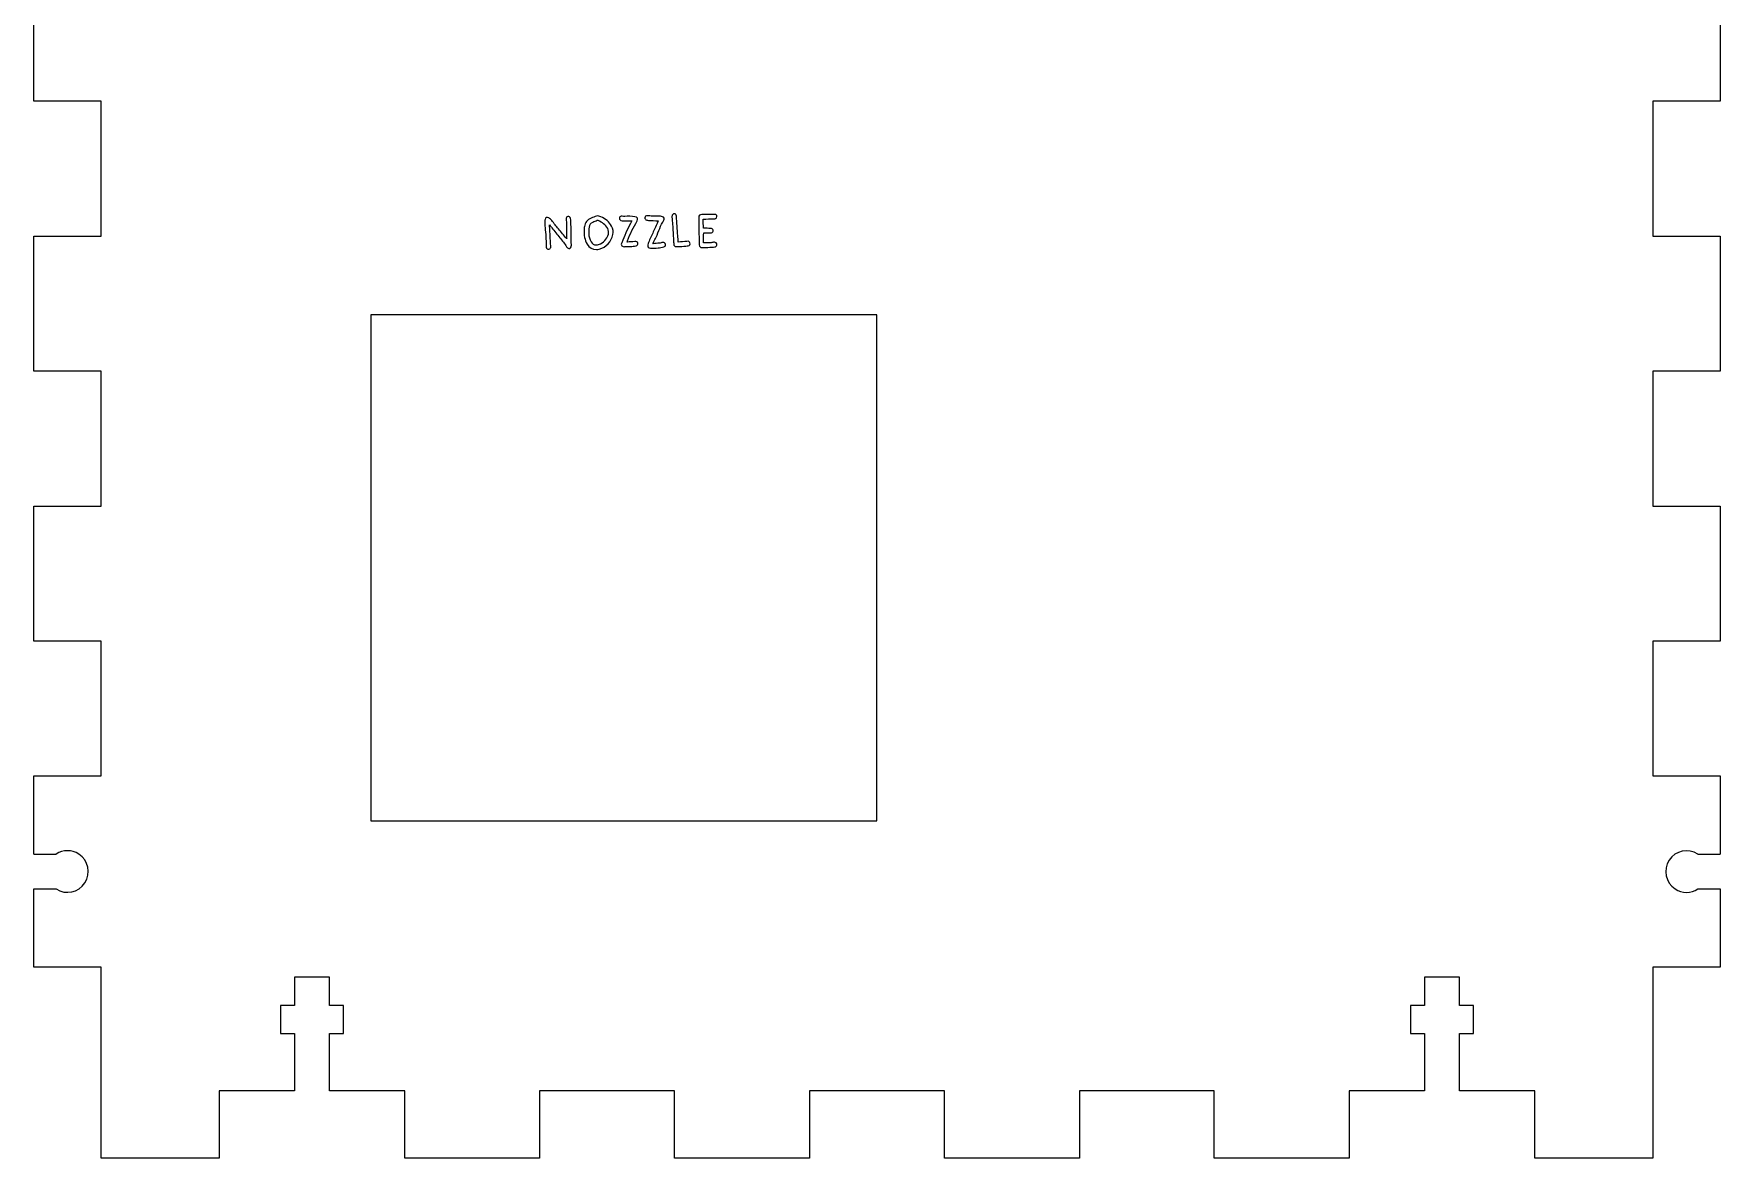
# Model space of a CAD drawing. Header units: inches. Extents: x 30 to 180, y 56 to 256.
# Drawn here: x 30.3 to 180.3, y 56 to 156 of the extents above; entities that cross this region are included whole.
import ezdxf

# ---------------------------------------------------------------- set-up
doc = ezdxf.new("R2010")
doc.units = ezdxf.units.IN
doc.header["$MEASUREMENT"] = 0

# ---------------------------------------------------------------- blocks, each defined once
blk = doc.blocks.new('block 85')
at = {"color": 7, "lineweight": 15, "true_color": 0xffffff}
blk.add_open_spline([(76.39, 138.74), (76.63, 138.44), (76.85, 138.14), (77.09, 137.85)], degree=3, dxfattribs=at)
blk = doc.blocks.new('block 86')
at = {"color": 7, "lineweight": 15, "true_color": 0xffffff}
blk.add_open_spline([(77.09, 137.85), (77.3, 137.59), (77.54, 137.34), (77.7, 137.04)], degree=3, dxfattribs=at)
blk = doc.blocks.new('block 87')
at = {"color": 7, "lineweight": 15, "true_color": 0xffffff}
blk.add_open_spline([(77.7, 137.04), (77.72, 137), (77.76, 136.97), (77.79, 136.94)], degree=3, dxfattribs=at)
blk = doc.blocks.new('block 88')
at = {"color": 7, "lineweight": 15, "true_color": 0xffffff}
blk.add_open_spline([(77.79, 136.94), (77.91, 136.85), (78.07, 136.9), (78.1, 137.05)], degree=3, dxfattribs=at)
blk = doc.blocks.new('block 89')
at = {"color": 7, "lineweight": 15, "true_color": 0xffffff}
blk.add_open_spline([(78.1, 137.05), (78.12, 137.09), (78.12, 137.14), (78.12, 137.18)], degree=3, dxfattribs=at)
blk = doc.blocks.new('block 90')
at = {"color": 7, "lineweight": 15, "true_color": 0xffffff}
blk.add_open_spline([(78.12, 137.18), (78.11, 137.89), (78.09, 138.6), (78.08, 139.31)], degree=3, dxfattribs=at)
blk = doc.blocks.new('block 91')
at = {"color": 7, "lineweight": 15, "true_color": 0xffffff}
blk.add_open_spline([(78.08, 139.31), (78.08, 139.4), (78.07, 139.48), (78.05, 139.56)], degree=3, dxfattribs=at)
blk = doc.blocks.new('block 92')
at = {"color": 7, "lineweight": 15, "true_color": 0xffffff}
blk.add_open_spline([(78.05, 139.56), (78.03, 139.7), (77.92, 139.77), (77.81, 139.75), (77.69, 139.72), (77.62, 139.61), (77.65, 139.47)], degree=3, knots=[0, 0, 0, 0, 1, 1, 1, 2, 2, 2, 2], dxfattribs=at)
blk = doc.blocks.new('block 93')
at = {"color": 7, "lineweight": 15, "true_color": 0xffffff}
blk.add_open_spline([(77.65, 139.47), (77.66, 139.41), (77.67, 139.34), (77.68, 139.27)], degree=3, dxfattribs=at)
blk = doc.blocks.new('block 94')
at = {"color": 7, "lineweight": 15, "true_color": 0xffffff}
blk.add_open_spline([(77.68, 139.27), (77.69, 138.8), (77.7, 138.32), (77.7, 137.85), (77.7, 137.83), (77.71, 137.8), (77.71, 137.77)], degree=3, knots=[0, 0, 0, 0, 1, 1, 1, 2, 2, 2, 2], dxfattribs=at)
blk = doc.blocks.new('block 95')
at = {"color": 7, "lineweight": 15, "true_color": 0xffffff}
blk.add_open_spline([(77.71, 137.77), (77.69, 137.77), (77.68, 137.77), (77.68, 137.78)], degree=3, dxfattribs=at)
blk = doc.blocks.new('block 96')
at = {"color": 7, "lineweight": 15, "true_color": 0xffffff}
blk.add_open_spline([(77.68, 137.78), (77.44, 138.06), (77.2, 138.35), (76.97, 138.64)], degree=3, dxfattribs=at)
blk = doc.blocks.new('block 97')
at = {"color": 7, "lineweight": 15, "true_color": 0xffffff}
blk.add_open_spline([(76.97, 138.64), (76.77, 138.88), (76.58, 139.13), (76.38, 139.38)], degree=3, dxfattribs=at)
blk = doc.blocks.new('block 98')
at = {"color": 7, "lineweight": 15, "true_color": 0xffffff}
blk.add_open_spline([(76.38, 139.38), (76.3, 139.47), (76.21, 139.55), (76.12, 139.61)], degree=3, dxfattribs=at)
blk = doc.blocks.new('block 99')
at = {"color": 7, "lineweight": 15, "true_color": 0xffffff}
blk.add_open_spline([(76.12, 139.61), (75.98, 139.72), (75.81, 139.65), (75.78, 139.47)], degree=3, dxfattribs=at)
blk = doc.blocks.new('block 100')
at = {"color": 7, "lineweight": 15, "true_color": 0xffffff}
blk.add_open_spline([(75.78, 139.47), (75.77, 139.44), (75.76, 139.41), (75.76, 139.38)], degree=3, dxfattribs=at)
blk = doc.blocks.new('block 101')
at = {"color": 7, "lineweight": 15, "true_color": 0xffffff}
blk.add_open_spline([(75.76, 139.38), (75.77, 139.17), (75.76, 138.95), (75.78, 138.74)], degree=3, dxfattribs=at)
blk = doc.blocks.new('block 102')
at = {"color": 7, "lineweight": 15, "true_color": 0xffffff}
blk.add_open_spline([(75.78, 138.74), (75.84, 138.22), (75.88, 137.69), (75.88, 137.16), (75.88, 137.11), (75.88, 137.06), (75.89, 137.01)], degree=3, knots=[0, 0, 0, 0, 1, 1, 1, 2, 2, 2, 2], dxfattribs=at)
blk = doc.blocks.new('block 103')
at = {"color": 7, "lineweight": 15, "true_color": 0xffffff}
blk.add_open_spline([(75.89, 137.01), (75.92, 136.89), (76.01, 136.82), (76.12, 136.84)], degree=3, dxfattribs=at)
blk = doc.blocks.new('block 104')
at = {"color": 7, "lineweight": 15, "true_color": 0xffffff}
blk.add_open_spline([(76.12, 136.84), (76.23, 136.85), (76.3, 136.94), (76.29, 137.07)], degree=3, dxfattribs=at)
blk = doc.blocks.new('block 105')
at = {"color": 7, "lineweight": 15, "true_color": 0xffffff}
blk.add_open_spline([(76.29, 137.07), (76.29, 137.13), (76.28, 137.2), (76.28, 137.27)], degree=3, dxfattribs=at)
blk = doc.blocks.new('block 106')
at = {"color": 7, "lineweight": 15, "true_color": 0xffffff}
blk.add_open_spline([(76.28, 137.27), (76.26, 137.65), (76.24, 138.04), (76.21, 138.43)], degree=3, dxfattribs=at)
blk = doc.blocks.new('block 107')
at = {"color": 7, "lineweight": 15, "true_color": 0xffffff}
blk.add_open_spline([(76.21, 138.43), (76.2, 138.61), (76.19, 138.79), (76.17, 138.98)], degree=3, dxfattribs=at)
blk = doc.blocks.new('block 108')
at = {"color": 7, "lineweight": 15, "true_color": 0xffffff}
blk.add_open_spline([(76.17, 138.98), (76.18, 138.98), (76.19, 138.98), (76.19, 138.99)], degree=3, dxfattribs=at)
blk = doc.blocks.new('block 109')
at = {"color": 7, "lineweight": 15, "true_color": 0xffffff}
blk.add_open_spline([(76.19, 138.99), (76.26, 138.9), (76.33, 138.82), (76.39, 138.74)], degree=3, dxfattribs=at)
blk = doc.blocks.new('block 110')
at = {"color": 7, "lineweight": 15, "true_color": 0xffffff}
blk.add_open_spline([(81.81, 138.13), (81.88, 138.39), (81.83, 138.63), (81.7, 138.87)], degree=3, dxfattribs=at)
blk = doc.blocks.new('block 111')
at = {"color": 7, "lineweight": 15, "true_color": 0xffffff}
blk.add_open_spline([(81.7, 138.87), (81.49, 139.28), (81.15, 139.53), (80.73, 139.71)], degree=3, dxfattribs=at)
blk = doc.blocks.new('block 112')
at = {"color": 7, "lineweight": 15, "true_color": 0xffffff}
blk.add_open_spline([(80.73, 139.71), (80.62, 139.75), (80.5, 139.82), (80.37, 139.77)], degree=3, dxfattribs=at)
blk = doc.blocks.new('block 113')
at = {"color": 7, "lineweight": 15, "true_color": 0xffffff}
blk.add_open_spline([(80.37, 139.77), (80.2, 139.72), (80.03, 139.67), (79.87, 139.6)], degree=3, dxfattribs=at)
blk = doc.blocks.new('block 114')
at = {"color": 7, "lineweight": 15, "true_color": 0xffffff}
blk.add_open_spline([(79.87, 139.6), (79.54, 139.46), (79.34, 139.2), (79.28, 138.84)], degree=3, dxfattribs=at)
blk = doc.blocks.new('block 115')
at = {"color": 7, "lineweight": 15, "true_color": 0xffffff}
blk.add_open_spline([(79.28, 138.84), (79.26, 138.74), (79.25, 138.63), (79.25, 138.53)], degree=3, dxfattribs=at)
blk = doc.blocks.new('block 116')
at = {"color": 7, "lineweight": 15, "true_color": 0xffffff}
blk.add_open_spline([(79.25, 138.53), (79.24, 138.09), (79.3, 137.66), (79.53, 137.27)], degree=3, dxfattribs=at)
blk = doc.blocks.new('block 117')
at = {"color": 7, "lineweight": 15, "true_color": 0xffffff}
blk.add_open_spline([(79.53, 137.27), (79.72, 136.95), (79.99, 136.8), (80.36, 136.8)], degree=3, dxfattribs=at)
blk = doc.blocks.new('block 118')
at = {"color": 7, "lineweight": 15, "true_color": 0xffffff}
blk.add_open_spline([(80.36, 136.8), (80.43, 136.81), (80.51, 136.82), (80.59, 136.84)], degree=3, dxfattribs=at)
blk = doc.blocks.new('block 119')
at = {"color": 7, "lineweight": 15, "true_color": 0xffffff}
blk.add_open_spline([(80.59, 136.84), (81.26, 137.02), (81.65, 137.47), (81.81, 138.13)], degree=3, dxfattribs=at)
blk = doc.blocks.new('block 311')
at = {"color": 7, "lineweight": 15, "true_color": 0xffffff}
blk.add_open_spline([(90.8, 139.53), (90.85, 139.53), (90.9, 139.54), (90.95, 139.55)], degree=3, dxfattribs=at)
blk = doc.blocks.new('block 312')
at = {"color": 7, "lineweight": 15, "true_color": 0xffffff}
blk.add_open_spline([(90.95, 139.55), (91.03, 139.58), (91.07, 139.64), (91.07, 139.73)], degree=3, dxfattribs=at)
blk = doc.blocks.new('block 313')
at = {"color": 7, "lineweight": 15, "true_color": 0xffffff}
blk.add_open_spline([(91.07, 139.73), (91.07, 139.81), (91.04, 139.87), (90.96, 139.91)], degree=3, dxfattribs=at)
blk = doc.blocks.new('block 314')
at = {"color": 7, "lineweight": 15, "true_color": 0xffffff}
blk.add_open_spline([(90.96, 139.91), (90.92, 139.92), (90.87, 139.93), (90.82, 139.93)], degree=3, dxfattribs=at)
blk = doc.blocks.new('block 315')
at = {"color": 7, "lineweight": 15, "true_color": 0xffffff}
blk.add_open_spline([(90.82, 139.93), (90.45, 139.93), (90.09, 139.92), (89.72, 139.91)], degree=3, dxfattribs=at)
blk = doc.blocks.new('block 316')
at = {"color": 7, "lineweight": 15, "true_color": 0xffffff}
blk.add_open_spline([(89.72, 139.91), (89.55, 139.91), (89.45, 139.83), (89.45, 139.66)], degree=3, dxfattribs=at)
blk = doc.blocks.new('block 317')
at = {"color": 7, "lineweight": 15, "true_color": 0xffffff}
blk.add_open_spline([(89.45, 139.66), (89.45, 139.34), (89.45, 139.03), (89.46, 138.72)], degree=3, dxfattribs=at)
blk = doc.blocks.new('block 318')
at = {"color": 7, "lineweight": 15, "true_color": 0xffffff}
blk.add_open_spline([(89.46, 138.72), (89.46, 138.46), (89.47, 138.21), (89.48, 137.96)], degree=3, dxfattribs=at)
blk = doc.blocks.new('block 319')
at = {"color": 7, "lineweight": 15, "true_color": 0xffffff}
blk.add_open_spline([(89.48, 137.96), (89.48, 137.71), (89.48, 137.46), (89.49, 137.21)], degree=3, dxfattribs=at)
blk = doc.blocks.new('block 320')
at = {"color": 7, "lineweight": 15, "true_color": 0xffffff}
blk.add_open_spline([(89.49, 137.21), (89.5, 137.06), (89.59, 136.98), (89.74, 136.98)], degree=3, dxfattribs=at)
blk = doc.blocks.new('block 321')
at = {"color": 7, "lineweight": 15, "true_color": 0xffffff}
blk.add_open_spline([(89.74, 136.98), (89.97, 136.99), (90.2, 136.99), (90.43, 137)], degree=3, dxfattribs=at)
blk = doc.blocks.new('block 322')
at = {"color": 7, "lineweight": 15, "true_color": 0xffffff}
blk.add_open_spline([(90.43, 137), (90.58, 137), (90.74, 137.02), (90.89, 137.04)], degree=3, dxfattribs=at)
blk = doc.blocks.new('block 323')
at = {"color": 7, "lineweight": 15, "true_color": 0xffffff}
blk.add_open_spline([(90.89, 137.04), (90.98, 137.05), (91.04, 137.11), (91.06, 137.2)], degree=3, dxfattribs=at)
blk = doc.blocks.new('block 324')
at = {"color": 7, "lineweight": 15, "true_color": 0xffffff}
blk.add_open_spline([(91.06, 137.2), (91.08, 137.28), (91.05, 137.35), (90.99, 137.39)], degree=3, dxfattribs=at)
blk = doc.blocks.new('block 325')
at = {"color": 7, "lineweight": 15, "true_color": 0xffffff}
blk.add_open_spline([(90.99, 137.39), (90.9, 137.45), (90.8, 137.48), (90.69, 137.44)], degree=3, dxfattribs=at)
blk = doc.blocks.new('block 326')
at = {"color": 7, "lineweight": 15, "true_color": 0xffffff}
blk.add_open_spline([(90.69, 137.44), (90.65, 137.43), (90.6, 137.42), (90.56, 137.41)], degree=3, dxfattribs=at)
blk = doc.blocks.new('block 327')
at = {"color": 7, "lineweight": 15, "true_color": 0xffffff}
blk.add_open_spline([(90.56, 137.41), (90.37, 137.4), (90.18, 137.4), (89.99, 137.4)], degree=3, dxfattribs=at)
blk = doc.blocks.new('block 328')
at = {"color": 7, "lineweight": 15, "true_color": 0xffffff}
blk.add_open_spline([(89.99, 137.4), (89.96, 137.39), (89.93, 137.4), (89.88, 137.4)], degree=3, dxfattribs=at)
blk = doc.blocks.new('block 329')
at = {"color": 7, "lineweight": 15, "true_color": 0xffffff}
blk.add_open_spline([(89.88, 137.4), (89.88, 137.7), (89.88, 138), (89.89, 138.3)], degree=3, dxfattribs=at)
blk = doc.blocks.new('block 330')
at = {"color": 7, "lineweight": 15, "true_color": 0xffffff}
blk.add_open_spline([(89.89, 138.3), (89.97, 138.3), (90.03, 138.29), (90.1, 138.29)], degree=3, dxfattribs=at)
blk = doc.blocks.new('block 331')
at = {"color": 7, "lineweight": 15, "true_color": 0xffffff}
blk.add_open_spline([(90.1, 138.29), (90.26, 138.29), (90.42, 138.28), (90.58, 138.29)], degree=3, dxfattribs=at)
blk = doc.blocks.new('block 332')
at = {"color": 7, "lineweight": 15, "true_color": 0xffffff}
blk.add_open_spline([(90.58, 138.29), (90.69, 138.3), (90.75, 138.41), (90.73, 138.52)], degree=3, dxfattribs=at)
blk = doc.blocks.new('block 333')
at = {"color": 7, "lineweight": 15, "true_color": 0xffffff}
blk.add_open_spline([(90.73, 138.52), (90.71, 138.62), (90.62, 138.68), (90.51, 138.68)], degree=3, dxfattribs=at)
blk = doc.blocks.new('block 334')
at = {"color": 7, "lineweight": 15, "true_color": 0xffffff}
blk.add_open_spline([(90.51, 138.68), (90.3, 138.69), (90.09, 138.69), (89.86, 138.7)], degree=3, dxfattribs=at)
blk = doc.blocks.new('block 335')
at = {"color": 7, "lineweight": 15, "true_color": 0xffffff}
blk.add_open_spline([(89.86, 138.7), (89.86, 138.97), (89.85, 139.24), (89.85, 139.51)], degree=3, dxfattribs=at)
blk = doc.blocks.new('block 336')
at = {"color": 7, "lineweight": 15, "true_color": 0xffffff}
blk.add_open_spline([(89.85, 139.51), (90.17, 139.52), (90.48, 139.52), (90.8, 139.53)], degree=3, dxfattribs=at)
blk = doc.blocks.new('block 337')
at = {"color": 7, "lineweight": 15, "true_color": 0xffffff}
blk.add_open_spline([(85.52, 138.62), (85.37, 138.3), (85.23, 137.98), (85.08, 137.65)], degree=3, dxfattribs=at)
blk = doc.blocks.new('block 338')
at = {"color": 7, "lineweight": 15, "true_color": 0xffffff}
blk.add_open_spline([(85.08, 137.65), (85.02, 137.51), (84.96, 137.37), (84.93, 137.22)], degree=3, dxfattribs=at)
blk = doc.blocks.new('block 339')
at = {"color": 7, "lineweight": 15, "true_color": 0xffffff}
blk.add_open_spline([(84.93, 137.22), (84.88, 137.05), (84.98, 136.93), (85.15, 136.93)], degree=3, dxfattribs=at)
blk = doc.blocks.new('block 340')
at = {"color": 7, "lineweight": 15, "true_color": 0xffffff}
blk.add_open_spline([(85.15, 136.93), (85.38, 136.93), (85.6, 136.92), (85.83, 136.94)], degree=3, dxfattribs=at)
blk = doc.blocks.new('block 341')
at = {"color": 7, "lineweight": 15, "true_color": 0xffffff}
blk.add_open_spline([(85.83, 136.94), (86, 136.95), (86.17, 137), (86.34, 137.03)], degree=3, dxfattribs=at)
blk = doc.blocks.new('block 342')
at = {"color": 7, "lineweight": 15, "true_color": 0xffffff}
blk.add_open_spline([(86.34, 137.03), (86.45, 137.05), (86.51, 137.15), (86.5, 137.26)], degree=3, dxfattribs=at)
blk = doc.blocks.new('block 343')
at = {"color": 7, "lineweight": 15, "true_color": 0xffffff}
blk.add_open_spline([(86.5, 137.26), (86.48, 137.37), (86.38, 137.45), (86.26, 137.43)], degree=3, dxfattribs=at)
blk = doc.blocks.new('block 344')
at = {"color": 7, "lineweight": 15, "true_color": 0xffffff}
blk.add_open_spline([(86.26, 137.43), (86.15, 137.42), (86.05, 137.38), (85.94, 137.37)], degree=3, dxfattribs=at)
blk = doc.blocks.new('block 345')
at = {"color": 7, "lineweight": 15, "true_color": 0xffffff}
blk.add_open_spline([(85.94, 137.37), (85.76, 137.35), (85.58, 137.33), (85.37, 137.31)], degree=3, dxfattribs=at)
blk = doc.blocks.new('block 346')
at = {"color": 7, "lineweight": 15, "true_color": 0xffffff}
blk.add_open_spline([(85.37, 137.31), (85.41, 137.39), (85.42, 137.43), (85.44, 137.47)], degree=3, dxfattribs=at)
blk = doc.blocks.new('block 347')
at = {"color": 7, "lineweight": 15, "true_color": 0xffffff}
blk.add_open_spline([(85.44, 137.47), (85.52, 137.61), (85.6, 137.75), (85.66, 137.9)], degree=3, dxfattribs=at)
blk = doc.blocks.new('block 348')
at = {"color": 7, "lineweight": 15, "true_color": 0xffffff}
blk.add_open_spline([(85.66, 137.9), (85.89, 138.41), (86.05, 138.95), (86.35, 139.42)], degree=3, dxfattribs=at)
blk = doc.blocks.new('block 349')
at = {"color": 7, "lineweight": 15, "true_color": 0xffffff}
blk.add_open_spline([(86.35, 139.42), (86.43, 139.53), (86.37, 139.68), (86.24, 139.72)], degree=3, dxfattribs=at)
blk = doc.blocks.new('block 350')
at = {"color": 7, "lineweight": 15, "true_color": 0xffffff}
blk.add_open_spline([(86.24, 139.72), (86.12, 139.75), (85.98, 139.77), (85.85, 139.77)], degree=3, dxfattribs=at)
blk = doc.blocks.new('block 351')
at = {"color": 7, "lineweight": 15, "true_color": 0xffffff}
blk.add_open_spline([(85.85, 139.77), (85.68, 139.78), (85.51, 139.77), (85.34, 139.78)], degree=3, dxfattribs=at)
blk = doc.blocks.new('block 352')
at = {"color": 7, "lineweight": 15, "true_color": 0xffffff}
blk.add_open_spline([(85.34, 139.78), (85.19, 139.78), (85.03, 139.8), (84.88, 139.81)], degree=3, dxfattribs=at)
blk = doc.blocks.new('block 353')
at = {"color": 7, "lineweight": 15, "true_color": 0xffffff}
blk.add_open_spline([(84.88, 139.81), (84.76, 139.81), (84.67, 139.74), (84.66, 139.63)], degree=3, dxfattribs=at)
blk = doc.blocks.new('block 354')
at = {"color": 7, "lineweight": 15, "true_color": 0xffffff}
blk.add_open_spline([(84.66, 139.63), (84.65, 139.53), (84.72, 139.44), (84.83, 139.41)], degree=3, dxfattribs=at)
blk = doc.blocks.new('block 355')
at = {"color": 7, "lineweight": 15, "true_color": 0xffffff}
blk.add_open_spline([(84.83, 139.41), (84.88, 139.4), (84.93, 139.4), (84.98, 139.39)], degree=3, dxfattribs=at)
blk = doc.blocks.new('block 356')
at = {"color": 7, "lineweight": 15, "true_color": 0xffffff}
blk.add_open_spline([(84.98, 139.39), (85.27, 139.38), (85.55, 139.37), (85.85, 139.36)], degree=3, dxfattribs=at)
blk = doc.blocks.new('block 357')
at = {"color": 7, "lineweight": 15, "true_color": 0xffffff}
blk.add_open_spline([(85.85, 139.36), (85.84, 139.33), (85.83, 139.31), (85.81, 139.28)], degree=3, dxfattribs=at)
blk = doc.blocks.new('block 358')
at = {"color": 7, "lineweight": 15, "true_color": 0xffffff}
blk.add_open_spline([(85.81, 139.28), (85.72, 139.06), (85.62, 138.84), (85.52, 138.62)], degree=3, dxfattribs=at)
blk = doc.blocks.new('block 359')
at = {"color": 7, "lineweight": 15, "true_color": 0xffffff}
blk.add_open_spline([(83.96, 139.34), (84.07, 139.54), (83.99, 139.7), (83.78, 139.72)], degree=3, dxfattribs=at)
blk = doc.blocks.new('block 360')
at = {"color": 7, "lineweight": 15, "true_color": 0xffffff}
blk.add_open_spline([(83.78, 139.72), (83.47, 139.75), (83.17, 139.78), (82.87, 139.75)], degree=3, dxfattribs=at)
blk = doc.blocks.new('block 361')
at = {"color": 7, "lineweight": 15, "true_color": 0xffffff}
blk.add_open_spline([(82.87, 139.75), (82.79, 139.74), (82.72, 139.75), (82.64, 139.76)], degree=3, dxfattribs=at)
blk = doc.blocks.new('block 362')
at = {"color": 7, "lineweight": 15, "true_color": 0xffffff}
blk.add_open_spline([(82.64, 139.76), (82.52, 139.78), (82.43, 139.73), (82.4, 139.64)], degree=3, dxfattribs=at)
blk = doc.blocks.new('block 363')
at = {"color": 7, "lineweight": 15, "true_color": 0xffffff}
blk.add_open_spline([(82.4, 139.64), (82.37, 139.53), (82.41, 139.43), (82.52, 139.39)], degree=3, dxfattribs=at)
blk = doc.blocks.new('block 364')
at = {"color": 7, "lineweight": 15, "true_color": 0xffffff}
blk.add_open_spline([(82.52, 139.39), (82.59, 139.36), (82.68, 139.34), (82.76, 139.34)], degree=3, dxfattribs=at)
blk = doc.blocks.new('block 365')
at = {"color": 7, "lineweight": 15, "true_color": 0xffffff}
blk.add_open_spline([(82.76, 139.34), (82.95, 139.34), (83.14, 139.35), (83.34, 139.35)], degree=3, dxfattribs=at)
blk = doc.blocks.new('block 366')
at = {"color": 7, "lineweight": 15, "true_color": 0xffffff}
blk.add_open_spline([(83.34, 139.35), (83.38, 139.35), (83.43, 139.34), (83.49, 139.34)], degree=3, dxfattribs=at)
blk = doc.blocks.new('block 367')
at = {"color": 7, "lineweight": 15, "true_color": 0xffffff}
blk.add_open_spline([(83.49, 139.34), (83.45, 139.26), (83.41, 139.19), (83.38, 139.13)], degree=3, dxfattribs=at)
blk = doc.blocks.new('block 368')
at = {"color": 7, "lineweight": 15, "true_color": 0xffffff}
blk.add_open_spline([(83.38, 139.13), (83.06, 138.58), (82.85, 137.98), (82.6, 137.41)], degree=3, dxfattribs=at)
blk = doc.blocks.new('block 369')
at = {"color": 7, "lineweight": 15, "true_color": 0xffffff}
blk.add_open_spline([(82.6, 137.41), (82.55, 137.31), (82.55, 137.22), (82.62, 137.14)], degree=3, dxfattribs=at)
blk = doc.blocks.new('block 370')
at = {"color": 7, "lineweight": 15, "true_color": 0xffffff}
blk.add_open_spline([(82.62, 137.14), (82.68, 137.05), (82.78, 137.05), (82.88, 137.06)], degree=3, dxfattribs=at)
blk = doc.blocks.new('block 371')
at = {"color": 7, "lineweight": 15, "true_color": 0xffffff}
blk.add_open_spline([(82.88, 137.06), (83.04, 137.07), (83.2, 137.06), (83.36, 137.07)], degree=3, dxfattribs=at)
blk = doc.blocks.new('block 372')
at = {"color": 7, "lineweight": 15, "true_color": 0xffffff}
blk.add_open_spline([(83.36, 137.07), (83.53, 137.08), (83.7, 137.09), (83.87, 137.12)], degree=3, dxfattribs=at)
blk = doc.blocks.new('block 373')
at = {"color": 7, "lineweight": 15, "true_color": 0xffffff}
blk.add_open_spline([(83.87, 137.12), (84, 137.14), (84.06, 137.26), (84.03, 137.38)], degree=3, dxfattribs=at)
blk = doc.blocks.new('block 374')
at = {"color": 7, "lineweight": 15, "true_color": 0xffffff}
blk.add_open_spline([(84.03, 137.38), (84, 137.48), (83.89, 137.53), (83.76, 137.52)], degree=3, dxfattribs=at)
blk = doc.blocks.new('block 375')
at = {"color": 7, "lineweight": 15, "true_color": 0xffffff}
blk.add_open_spline([(83.76, 137.52), (83.55, 137.49), (83.33, 137.48), (83.08, 137.46)], degree=3, dxfattribs=at)
blk = doc.blocks.new('block 376')
at = {"color": 7, "lineweight": 15, "true_color": 0xffffff}
blk.add_open_spline([(83.08, 137.46), (83.1, 137.53), (83.11, 137.56), (83.12, 137.58)], degree=3, dxfattribs=at)
blk = doc.blocks.new('block 377')
at = {"color": 7, "lineweight": 15, "true_color": 0xffffff}
blk.add_open_spline([(83.12, 137.58), (83.34, 138.2), (83.64, 138.78), (83.96, 139.34)], degree=3, dxfattribs=at)
blk = doc.blocks.new('block 378')
at = {"color": 7, "lineweight": 15, "true_color": 0xffffff}
blk.add_open_spline([(87.47, 139.78), (87.46, 139.9), (87.38, 139.98), (87.27, 139.98)], degree=3, dxfattribs=at)
blk = doc.blocks.new('block 379')
at = {"color": 7, "lineweight": 15, "true_color": 0xffffff}
blk.add_open_spline([(87.27, 139.98), (87.17, 139.98), (87.09, 139.9), (87.08, 139.79)], degree=3, dxfattribs=at)
blk = doc.blocks.new('block 380')
at = {"color": 7, "lineweight": 15, "true_color": 0xffffff}
blk.add_open_spline([(87.08, 139.79), (87.07, 139.75), (87.07, 139.72), (87.07, 139.69)], degree=3, dxfattribs=at)
blk = doc.blocks.new('block 381')
at = {"color": 7, "lineweight": 15, "true_color": 0xffffff}
blk.add_open_spline([(87.07, 139.69), (87.09, 139.47), (87.11, 139.24), (87.12, 139.02)], degree=3, dxfattribs=at)
blk = doc.blocks.new('block 382')
at = {"color": 7, "lineweight": 15, "true_color": 0xffffff}
blk.add_open_spline([(87.12, 139.02), (87.15, 138.56), (87.18, 138.11), (87.21, 137.65)], degree=3, dxfattribs=at)
blk = doc.blocks.new('block 383')
at = {"color": 7, "lineweight": 15, "true_color": 0xffffff}
blk.add_open_spline([(87.21, 137.65), (87.22, 137.53), (87.22, 137.4), (87.22, 137.27)], degree=3, dxfattribs=at)
blk = doc.blocks.new('block 384')
at = {"color": 7, "lineweight": 15, "true_color": 0xffffff}
blk.add_open_spline([(87.22, 137.27), (87.23, 137.14), (87.33, 137.06), (87.45, 137.06)], degree=3, dxfattribs=at)
blk = doc.blocks.new('block 385')
at = {"color": 7, "lineweight": 15, "true_color": 0xffffff}
blk.add_open_spline([(87.45, 137.06), (87.67, 137.07), (87.9, 137.08), (88.12, 137.09)], degree=3, dxfattribs=at)
blk = doc.blocks.new('block 386')
at = {"color": 7, "lineweight": 15, "true_color": 0xffffff}
blk.add_open_spline([(88.12, 137.09), (88.25, 137.1), (88.38, 137.11), (88.51, 137.14)], degree=3, dxfattribs=at)
blk = doc.blocks.new('block 387')
at = {"color": 7, "lineweight": 15, "true_color": 0xffffff}
blk.add_open_spline([(88.51, 137.14), (88.64, 137.16), (88.7, 137.27), (88.67, 137.39)], degree=3, dxfattribs=at)
blk = doc.blocks.new('block 388')
at = {"color": 7, "lineweight": 15, "true_color": 0xffffff}
blk.add_open_spline([(88.67, 137.39), (88.65, 137.51), (88.54, 137.55), (88.4, 137.53)], degree=3, dxfattribs=at)
blk = doc.blocks.new('block 389')
at = {"color": 7, "lineweight": 15, "true_color": 0xffffff}
blk.add_open_spline([(88.4, 137.53), (88.15, 137.5), (87.89, 137.48), (87.63, 137.46)], degree=3, dxfattribs=at)
blk = doc.blocks.new('block 390')
at = {"color": 7, "lineweight": 15, "true_color": 0xffffff}
blk.add_open_spline([(87.63, 137.46), (87.62, 137.67), (87.61, 137.85), (87.59, 138.03)], degree=3, dxfattribs=at)
blk = doc.blocks.new('block 391')
at = {"color": 7, "lineweight": 15, "true_color": 0xffffff}
blk.add_open_spline([(87.59, 138.03), (87.55, 138.61), (87.51, 139.19), (87.47, 139.78)], degree=3, dxfattribs=at)
blk = doc.blocks.new('block 466')
at = {"color": 7, "lineweight": 15, "true_color": 0xffffff}
blk.add_open_spline([(79.88, 137.48), (79.98, 137.3), (80.12, 137.19), (80.34, 137.21)], degree=3, dxfattribs=at)
blk = doc.blocks.new('block 467')
at = {"color": 7, "lineweight": 15, "true_color": 0xffffff}
blk.add_open_spline([(80.34, 137.21), (80.4, 137.22), (80.48, 137.22), (80.54, 137.24)], degree=3, dxfattribs=at)
blk = doc.blocks.new('block 468')
at = {"color": 7, "lineweight": 15, "true_color": 0xffffff}
blk.add_open_spline([(80.54, 137.24), (81.01, 137.39), (81.28, 137.72), (81.41, 138.17)], degree=3, dxfattribs=at)
blk = doc.blocks.new('block 469')
at = {"color": 7, "lineweight": 15, "true_color": 0xffffff}
blk.add_open_spline([(81.41, 138.17), (81.46, 138.34), (81.44, 138.5), (81.35, 138.67)], degree=3, dxfattribs=at)
blk = doc.blocks.new('block 470')
at = {"color": 7, "lineweight": 15, "true_color": 0xffffff}
blk.add_open_spline([(81.35, 138.67), (81.17, 139.03), (80.86, 139.22), (80.5, 139.37)], degree=3, dxfattribs=at)
blk = doc.blocks.new('block 471')
at = {"color": 7, "lineweight": 15, "true_color": 0xffffff}
blk.add_open_spline([(80.5, 139.37), (80.48, 139.38), (80.44, 139.38), (80.42, 139.37)], degree=3, dxfattribs=at)
blk = doc.blocks.new('block 472')
at = {"color": 7, "lineweight": 15, "true_color": 0xffffff}
blk.add_open_spline([(80.42, 139.37), (80.28, 139.32), (80.15, 139.28), (80.02, 139.22)], degree=3, dxfattribs=at)
blk = doc.blocks.new('block 473')
at = {"color": 7, "lineweight": 15, "true_color": 0xffffff}
blk.add_open_spline([(80.02, 139.22), (79.83, 139.15), (79.71, 139), (79.69, 138.8)], degree=3, dxfattribs=at)
blk = doc.blocks.new('block 474')
at = {"color": 7, "lineweight": 15, "true_color": 0xffffff}
blk.add_open_spline([(79.69, 138.8), (79.66, 138.61), (79.66, 138.41), (79.66, 138.21)], degree=3, dxfattribs=at)
blk = doc.blocks.new('block 475')
at = {"color": 7, "lineweight": 15, "true_color": 0xffffff}
blk.add_open_spline([(79.66, 138.21), (79.67, 137.95), (79.75, 137.7), (79.88, 137.48)], degree=3, dxfattribs=at)
blk = doc.blocks.new('block 484')
at = {"color": 7, "lineweight": 15, "true_color": 0xffffff}
blk.add_lwpolyline([(60.3, 85.99), (105.3, 85.99)], dxfattribs=at)
blk = doc.blocks.new('block 485')
at = {"color": 7, "lineweight": 15, "true_color": 0xffffff}
blk.add_lwpolyline([(105.3, 85.99), (105.3, 130.99)], dxfattribs=at)
blk = doc.blocks.new('block 486')
at = {"color": 7, "lineweight": 15, "true_color": 0xffffff}
blk.add_lwpolyline([(105.3, 130.99), (60.3, 130.99)], dxfattribs=at)
blk = doc.blocks.new('block 487')
at = {"color": 7, "lineweight": 15, "true_color": 0xffffff}
blk.add_lwpolyline([(60.3, 130.99), (60.3, 85.99)], dxfattribs=at)
blk = doc.blocks.new('block 500')
at = {"color": 7, "lineweight": 15, "true_color": 0xffffff}
blk.add_lwpolyline([(180.3, 161.99), (180.3, 149.99)], dxfattribs=at)
blk = doc.blocks.new('block 501')
at = {"color": 7, "lineweight": 15, "true_color": 0xffffff}
blk.add_lwpolyline([(180.3, 149.99), (174.3, 149.99)], dxfattribs=at)
blk = doc.blocks.new('block 502')
at = {"color": 7, "lineweight": 15, "true_color": 0xffffff}
blk.add_lwpolyline([(174.3, 149.99), (174.3, 137.99)], dxfattribs=at)
blk = doc.blocks.new('block 503')
at = {"color": 7, "lineweight": 15, "true_color": 0xffffff}
blk.add_lwpolyline([(174.3, 137.99), (180.3, 137.99)], dxfattribs=at)
blk = doc.blocks.new('block 504')
at = {"color": 7, "lineweight": 15, "true_color": 0xffffff}
blk.add_lwpolyline([(180.3, 137.99), (180.3, 125.99)], dxfattribs=at)
blk = doc.blocks.new('block 505')
at = {"color": 7, "lineweight": 15, "true_color": 0xffffff}
blk.add_lwpolyline([(180.3, 125.99), (174.3, 125.99)], dxfattribs=at)
blk = doc.blocks.new('block 506')
at = {"color": 7, "lineweight": 15, "true_color": 0xffffff}
blk.add_lwpolyline([(174.3, 125.99), (174.3, 113.99)], dxfattribs=at)
blk = doc.blocks.new('block 507')
at = {"color": 7, "lineweight": 15, "true_color": 0xffffff}
blk.add_lwpolyline([(174.3, 113.99), (180.3, 113.99)], dxfattribs=at)
blk = doc.blocks.new('block 508')
at = {"color": 7, "lineweight": 15, "true_color": 0xffffff}
blk.add_lwpolyline([(180.3, 113.99), (180.3, 101.99)], dxfattribs=at)
blk = doc.blocks.new('block 509')
at = {"color": 7, "lineweight": 15, "true_color": 0xffffff}
blk.add_lwpolyline([(180.3, 101.99), (174.3, 101.99)], dxfattribs=at)
blk = doc.blocks.new('block 510')
at = {"color": 7, "lineweight": 15, "true_color": 0xffffff}
blk.add_lwpolyline([(174.3, 101.99), (174.3, 89.99)], dxfattribs=at)
blk = doc.blocks.new('block 511')
at = {"color": 7, "lineweight": 15, "true_color": 0xffffff}
blk.add_lwpolyline([(174.3, 89.99), (180.3, 89.99)], dxfattribs=at)
blk = doc.blocks.new('block 512')
at = {"color": 7, "lineweight": 15, "true_color": 0xffffff}
blk.add_lwpolyline([(180.3, 89.99), (180.3, 83.04)], dxfattribs=at)
blk = doc.blocks.new('block 513')
at = {"color": 7, "lineweight": 15, "true_color": 0xffffff}
blk.add_lwpolyline([(178.31, 83.04), (180.3, 83.04)], dxfattribs=at)
blk = doc.blocks.new('block 514')
at = {"color": 7, "lineweight": 15, "true_color": 0xffffff}
blk.add_lwpolyline([(178.31, 79.94), (180.3, 79.94)], dxfattribs=at)
blk = doc.blocks.new('block 515')
at = {"color": 7, "lineweight": 15, "true_color": 0xffffff}
blk.add_lwpolyline([(180.3, 79.94), (180.3, 72.99)], dxfattribs=at)
blk = doc.blocks.new('block 516')
at = {"color": 7, "lineweight": 15, "true_color": 0xffffff}
blk.add_lwpolyline([(180.3, 72.99), (174.3, 72.99)], dxfattribs=at)
blk = doc.blocks.new('block 517')
at = {"color": 7, "lineweight": 15, "true_color": 0xffffff}
blk.add_lwpolyline([(174.3, 72.99), (174.3, 55.99)], dxfattribs=at)
blk = doc.blocks.new('block 518')
at = {"color": 7, "lineweight": 15, "true_color": 0xffffff}
blk.add_lwpolyline([(174.3, 55.99), (163.8, 55.99)], dxfattribs=at)
blk = doc.blocks.new('block 519')
at = {"color": 7, "lineweight": 15, "true_color": 0xffffff}
blk.add_lwpolyline([(163.8, 55.99), (163.8, 61.99)], dxfattribs=at)
blk = doc.blocks.new('block 520')
at = {"color": 7, "lineweight": 15, "true_color": 0xffffff}
blk.add_lwpolyline([(163.8, 61.99), (157.1, 61.99)], dxfattribs=at)
blk = doc.blocks.new('block 521')
at = {"color": 7, "lineweight": 15, "true_color": 0xffffff}
blk.add_lwpolyline([(157.1, 61.99), (157.1, 67.09)], dxfattribs=at)
blk = doc.blocks.new('block 522')
at = {"color": 7, "lineweight": 15, "true_color": 0xffffff}
blk.add_lwpolyline([(157.1, 67.09), (158.35, 67.09)], dxfattribs=at)
blk = doc.blocks.new('block 523')
at = {"color": 7, "lineweight": 15, "true_color": 0xffffff}
blk.add_lwpolyline([(158.35, 67.09), (158.35, 69.59)], dxfattribs=at)
blk = doc.blocks.new('block 524')
at = {"color": 7, "lineweight": 15, "true_color": 0xffffff}
blk.add_lwpolyline([(158.35, 69.59), (157.1, 69.59)], dxfattribs=at)
blk = doc.blocks.new('block 525')
at = {"color": 7, "lineweight": 15, "true_color": 0xffffff}
blk.add_lwpolyline([(157.1, 69.59), (157.1, 72.09)], dxfattribs=at)
blk = doc.blocks.new('block 526')
at = {"color": 7, "lineweight": 15, "true_color": 0xffffff}
blk.add_lwpolyline([(157.1, 72.09), (154, 72.09)], dxfattribs=at)
blk = doc.blocks.new('block 527')
at = {"color": 7, "lineweight": 15, "true_color": 0xffffff}
blk.add_lwpolyline([(154, 72.09), (154, 69.59)], dxfattribs=at)
blk = doc.blocks.new('block 528')
at = {"color": 7, "lineweight": 15, "true_color": 0xffffff}
blk.add_lwpolyline([(154, 69.59), (152.75, 69.59)], dxfattribs=at)
blk = doc.blocks.new('block 529')
at = {"color": 7, "lineweight": 15, "true_color": 0xffffff}
blk.add_lwpolyline([(152.75, 69.59), (152.75, 67.09)], dxfattribs=at)
blk = doc.blocks.new('block 530')
at = {"color": 7, "lineweight": 15, "true_color": 0xffffff}
blk.add_lwpolyline([(152.75, 67.09), (154, 67.09)], dxfattribs=at)
blk = doc.blocks.new('block 531')
at = {"color": 7, "lineweight": 15, "true_color": 0xffffff}
blk.add_lwpolyline([(154, 67.09), (154, 61.99)], dxfattribs=at)
blk = doc.blocks.new('block 532')
at = {"color": 7, "lineweight": 15, "true_color": 0xffffff}
blk.add_lwpolyline([(154, 61.99), (147.3, 61.99)], dxfattribs=at)
blk = doc.blocks.new('block 533')
at = {"color": 7, "lineweight": 15, "true_color": 0xffffff}
blk.add_lwpolyline([(147.3, 61.99), (147.3, 55.99)], dxfattribs=at)
blk = doc.blocks.new('block 534')
at = {"color": 7, "lineweight": 15, "true_color": 0xffffff}
blk.add_lwpolyline([(147.3, 55.99), (135.3, 55.99)], dxfattribs=at)
blk = doc.blocks.new('block 535')
at = {"color": 7, "lineweight": 15, "true_color": 0xffffff}
blk.add_lwpolyline([(135.3, 55.99), (135.3, 61.99)], dxfattribs=at)
blk = doc.blocks.new('block 536')
at = {"color": 7, "lineweight": 15, "true_color": 0xffffff}
blk.add_lwpolyline([(135.3, 61.99), (123.3, 61.99)], dxfattribs=at)
blk = doc.blocks.new('block 537')
at = {"color": 7, "lineweight": 15, "true_color": 0xffffff}
blk.add_lwpolyline([(123.3, 61.99), (123.3, 55.99)], dxfattribs=at)
blk = doc.blocks.new('block 538')
at = {"color": 7, "lineweight": 15, "true_color": 0xffffff}
blk.add_lwpolyline([(123.3, 55.99), (111.3, 55.99)], dxfattribs=at)
blk = doc.blocks.new('block 539')
at = {"color": 7, "lineweight": 15, "true_color": 0xffffff}
blk.add_lwpolyline([(111.3, 55.99), (111.3, 61.99)], dxfattribs=at)
blk = doc.blocks.new('block 540')
at = {"color": 7, "lineweight": 15, "true_color": 0xffffff}
blk.add_lwpolyline([(111.3, 61.99), (99.3, 61.99)], dxfattribs=at)
blk = doc.blocks.new('block 541')
at = {"color": 7, "lineweight": 15, "true_color": 0xffffff}
blk.add_lwpolyline([(99.3, 61.99), (99.3, 55.99)], dxfattribs=at)
blk = doc.blocks.new('block 542')
at = {"color": 7, "lineweight": 15, "true_color": 0xffffff}
blk.add_lwpolyline([(99.3, 55.99), (87.3, 55.99)], dxfattribs=at)
blk = doc.blocks.new('block 543')
at = {"color": 7, "lineweight": 15, "true_color": 0xffffff}
blk.add_lwpolyline([(87.3, 55.99), (87.3, 61.99)], dxfattribs=at)
blk = doc.blocks.new('block 544')
at = {"color": 7, "lineweight": 15, "true_color": 0xffffff}
blk.add_lwpolyline([(87.3, 61.99), (75.3, 61.99)], dxfattribs=at)
blk = doc.blocks.new('block 545')
at = {"color": 7, "lineweight": 15, "true_color": 0xffffff}
blk.add_lwpolyline([(75.3, 61.99), (75.3, 55.99)], dxfattribs=at)
blk = doc.blocks.new('block 546')
at = {"color": 7, "lineweight": 15, "true_color": 0xffffff}
blk.add_lwpolyline([(75.3, 55.99), (63.3, 55.99)], dxfattribs=at)
blk = doc.blocks.new('block 547')
at = {"color": 7, "lineweight": 15, "true_color": 0xffffff}
blk.add_lwpolyline([(63.3, 55.99), (63.3, 61.99)], dxfattribs=at)
blk = doc.blocks.new('block 548')
at = {"color": 7, "lineweight": 15, "true_color": 0xffffff}
blk.add_lwpolyline([(63.3, 61.99), (56.6, 61.99)], dxfattribs=at)
blk = doc.blocks.new('block 549')
at = {"color": 7, "lineweight": 15, "true_color": 0xffffff}
blk.add_lwpolyline([(56.6, 61.99), (56.6, 67.09)], dxfattribs=at)
blk = doc.blocks.new('block 550')
at = {"color": 7, "lineweight": 15, "true_color": 0xffffff}
blk.add_lwpolyline([(56.6, 67.09), (57.85, 67.09)], dxfattribs=at)
blk = doc.blocks.new('block 551')
at = {"color": 7, "lineweight": 15, "true_color": 0xffffff}
blk.add_lwpolyline([(57.85, 67.09), (57.85, 69.59)], dxfattribs=at)
blk = doc.blocks.new('block 552')
at = {"color": 7, "lineweight": 15, "true_color": 0xffffff}
blk.add_lwpolyline([(57.85, 69.59), (56.6, 69.59)], dxfattribs=at)
blk = doc.blocks.new('block 553')
at = {"color": 7, "lineweight": 15, "true_color": 0xffffff}
blk.add_lwpolyline([(56.6, 69.59), (56.6, 72.09)], dxfattribs=at)
blk = doc.blocks.new('block 554')
at = {"color": 7, "lineweight": 15, "true_color": 0xffffff}
blk.add_lwpolyline([(56.6, 72.09), (53.5, 72.09)], dxfattribs=at)
blk = doc.blocks.new('block 555')
at = {"color": 7, "lineweight": 15, "true_color": 0xffffff}
blk.add_lwpolyline([(53.5, 72.09), (53.5, 69.59)], dxfattribs=at)
blk = doc.blocks.new('block 556')
at = {"color": 7, "lineweight": 15, "true_color": 0xffffff}
blk.add_lwpolyline([(53.5, 69.59), (52.25, 69.59)], dxfattribs=at)
blk = doc.blocks.new('block 557')
at = {"color": 7, "lineweight": 15, "true_color": 0xffffff}
blk.add_lwpolyline([(52.25, 69.59), (52.25, 67.09)], dxfattribs=at)
blk = doc.blocks.new('block 558')
at = {"color": 7, "lineweight": 15, "true_color": 0xffffff}
blk.add_lwpolyline([(52.25, 67.09), (53.5, 67.09)], dxfattribs=at)
blk = doc.blocks.new('block 559')
at = {"color": 7, "lineweight": 15, "true_color": 0xffffff}
blk.add_lwpolyline([(53.5, 67.09), (53.5, 61.99)], dxfattribs=at)
blk = doc.blocks.new('block 560')
at = {"color": 7, "lineweight": 15, "true_color": 0xffffff}
blk.add_lwpolyline([(53.5, 61.99), (46.8, 61.99)], dxfattribs=at)
blk = doc.blocks.new('block 561')
at = {"color": 7, "lineweight": 15, "true_color": 0xffffff}
blk.add_lwpolyline([(46.8, 61.99), (46.8, 55.99)], dxfattribs=at)
blk = doc.blocks.new('block 562')
at = {"color": 7, "lineweight": 15, "true_color": 0xffffff}
blk.add_lwpolyline([(46.8, 55.99), (36.3, 55.99)], dxfattribs=at)
blk = doc.blocks.new('block 563')
at = {"color": 7, "lineweight": 15, "true_color": 0xffffff}
blk.add_lwpolyline([(36.3, 55.99), (36.3, 72.99)], dxfattribs=at)
blk = doc.blocks.new('block 564')
at = {"color": 7, "lineweight": 15, "true_color": 0xffffff}
blk.add_lwpolyline([(36.3, 72.99), (30.3, 72.99)], dxfattribs=at)
blk = doc.blocks.new('block 565')
at = {"color": 7, "lineweight": 15, "true_color": 0xffffff}
blk.add_lwpolyline([(30.3, 72.99), (30.3, 79.94)], dxfattribs=at)
blk = doc.blocks.new('block 566')
at = {"color": 7, "lineweight": 15, "true_color": 0xffffff}
blk.add_lwpolyline([(30.3, 79.94), (32.29, 79.94)], dxfattribs=at)
blk = doc.blocks.new('block 567')
at = {"color": 7, "lineweight": 15, "true_color": 0xffffff}
blk.add_lwpolyline([(30.3, 83.04), (32.29, 83.04)], dxfattribs=at)
blk = doc.blocks.new('block 568')
at = {"color": 7, "lineweight": 15, "true_color": 0xffffff}
blk.add_lwpolyline([(30.3, 83.04), (30.3, 89.99)], dxfattribs=at)
blk = doc.blocks.new('block 569')
at = {"color": 7, "lineweight": 15, "true_color": 0xffffff}
blk.add_lwpolyline([(30.3, 89.99), (36.3, 89.99)], dxfattribs=at)
blk = doc.blocks.new('block 570')
at = {"color": 7, "lineweight": 15, "true_color": 0xffffff}
blk.add_lwpolyline([(36.3, 89.99), (36.3, 101.99)], dxfattribs=at)
blk = doc.blocks.new('block 571')
at = {"color": 7, "lineweight": 15, "true_color": 0xffffff}
blk.add_lwpolyline([(36.3, 101.99), (30.3, 101.99)], dxfattribs=at)
blk = doc.blocks.new('block 572')
at = {"color": 7, "lineweight": 15, "true_color": 0xffffff}
blk.add_lwpolyline([(30.3, 101.99), (30.3, 113.99)], dxfattribs=at)
blk = doc.blocks.new('block 573')
at = {"color": 7, "lineweight": 15, "true_color": 0xffffff}
blk.add_lwpolyline([(30.3, 113.99), (36.3, 113.99)], dxfattribs=at)
blk = doc.blocks.new('block 574')
at = {"color": 7, "lineweight": 15, "true_color": 0xffffff}
blk.add_lwpolyline([(36.3, 113.99), (36.3, 125.99)], dxfattribs=at)
blk = doc.blocks.new('block 575')
at = {"color": 7, "lineweight": 15, "true_color": 0xffffff}
blk.add_lwpolyline([(36.3, 125.99), (30.3, 125.99)], dxfattribs=at)
blk = doc.blocks.new('block 576')
at = {"color": 7, "lineweight": 15, "true_color": 0xffffff}
blk.add_lwpolyline([(30.3, 125.99), (30.3, 137.99)], dxfattribs=at)
blk = doc.blocks.new('block 577')
at = {"color": 7, "lineweight": 15, "true_color": 0xffffff}
blk.add_lwpolyline([(30.3, 137.99), (36.3, 137.99)], dxfattribs=at)
blk = doc.blocks.new('block 578')
at = {"color": 7, "lineweight": 15, "true_color": 0xffffff}
blk.add_lwpolyline([(36.3, 137.99), (36.3, 149.99)], dxfattribs=at)
blk = doc.blocks.new('block 579')
at = {"color": 7, "lineweight": 15, "true_color": 0xffffff}
blk.add_lwpolyline([(36.3, 149.99), (30.3, 149.99)], dxfattribs=at)
blk = doc.blocks.new('block 580')
at = {"color": 7, "lineweight": 15, "true_color": 0xffffff}
blk.add_lwpolyline([(30.3, 149.99), (30.3, 161.99)], dxfattribs=at)
blk = doc.blocks.new('block 648')
at = {"color": 7, "lineweight": 15, "true_color": 0xffffff}
blk.add_open_spline([(178.31, 83.04), (177.46, 83.6), (176.31, 83.36), (175.75, 82.5), (175.2, 81.65), (175.44, 80.5), (176.29, 79.94), (176.91, 79.54), (177.7, 79.54), (178.31, 79.94)], degree=3, knots=[0, 0, 0, 0, 1, 1, 1, 2, 2, 2, 3, 3, 3, 3], dxfattribs=at)
blk = doc.blocks.new('block 649')
at = {"color": 7, "lineweight": 15, "true_color": 0xffffff}
blk.add_open_spline([(32.29, 79.94), (33.15, 79.38), (34.3, 79.63), (34.85, 80.48), (35.41, 81.34), (35.17, 82.48), (34.31, 83.04), (33.7, 83.44), (32.91, 83.44), (32.29, 83.04)], degree=3, knots=[0, 0, 0, 0, 1, 1, 1, 2, 2, 2, 3, 3, 3, 3], dxfattribs=at)

msp = doc.modelspace()

# ---------------------------------------------------------------- block references
for name in ['block 580', 'block 500', 'block 579', 'block 578', 'block 501', 'block 502', 'block 99', 'block 98', 'block 92', 'block 91', 'block 114', 'block 113', 'block 112', 'block 111', 'block 363', 'block 362', 'block 361', 'block 360', 'block 359', 'block 354', 'block 353', 'block 352', 'block 351', 'block 350', 'block 349', 'block 380', 'block 381', 'block 379', 'block 378', 'block 391', 'block 316', 'block 317', 'block 315', 'block 336', 'block 335', 'block 311', 'block 314', 'block 312', 'block 313', 'block 100', 'block 101', 'block 102', 'block 108', 'block 107', 'block 109', 'block 106', 'block 97', 'block 85', 'block 96', 'block 93', 'block 94', 'block 90', 'block 116', 'block 115', 'block 474', 'block 475', 'block 473', 'block 472', 'block 471', 'block 470', 'block 468', 'block 119', 'block 469', 'block 110', 'block 364', 'block 368', 'block 365', 'block 377', 'block 366', 'block 367', 'block 355', 'block 356', 'block 337', 'block 358', 'block 348', 'block 357', 'block 382', 'block 390', 'block 318', 'block 334', 'block 329', 'block 330', 'block 331', 'block 333', 'block 332', 'block 576', 'block 577', 'block 103', 'block 104', 'block 105', 'block 86', 'block 95', 'block 87', 'block 88', 'block 89', 'block 117', 'block 466', 'block 467', 'block 118', 'block 369', 'block 370', 'block 371', 'block 376', 'block 375', 'block 372', 'block 374', 'block 373', 'block 339', 'block 338', 'block 340', 'block 346', 'block 345', 'block 347', 'block 341', 'block 344', 'block 343', 'block 342', 'block 383', 'block 384', 'block 385', 'block 389', 'block 386', 'block 388', 'block 387', 'block 319', 'block 320', 'block 321', 'block 328', 'block 327', 'block 322', 'block 326', 'block 325', 'block 323', 'block 324', 'block 503', 'block 504', 'block 486', 'block 487', 'block 485', 'block 575', 'block 574', 'block 505', 'block 506', 'block 572', 'block 573', 'block 507', 'block 508', 'block 571', 'block 570', 'block 509', 'block 510', 'block 568', 'block 569', 'block 511', 'block 512', 'block 484', 'block 567', 'block 649', 'block 648', 'block 513', 'block 565', 'block 566', 'block 514', 'block 515', 'block 564', 'block 563', 'block 554', 'block 555', 'block 553', 'block 526', 'block 527', 'block 525', 'block 516', 'block 517', 'block 556', 'block 557', 'block 552', 'block 551', 'block 528', 'block 529', 'block 524', 'block 523', 'block 558', 'block 559', 'block 549', 'block 550', 'block 530', 'block 531', 'block 521', 'block 522', 'block 560', 'block 561', 'block 548', 'block 547', 'block 544', 'block 545', 'block 543', 'block 540', 'block 541', 'block 539', 'block 536', 'block 537', 'block 535', 'block 532', 'block 533', 'block 520', 'block 519', 'block 562', 'block 546', 'block 542', 'block 538', 'block 534', 'block 518']:
    msp.add_blockref(name, (0, 0))

doc.saveas('drawing.dxf')
